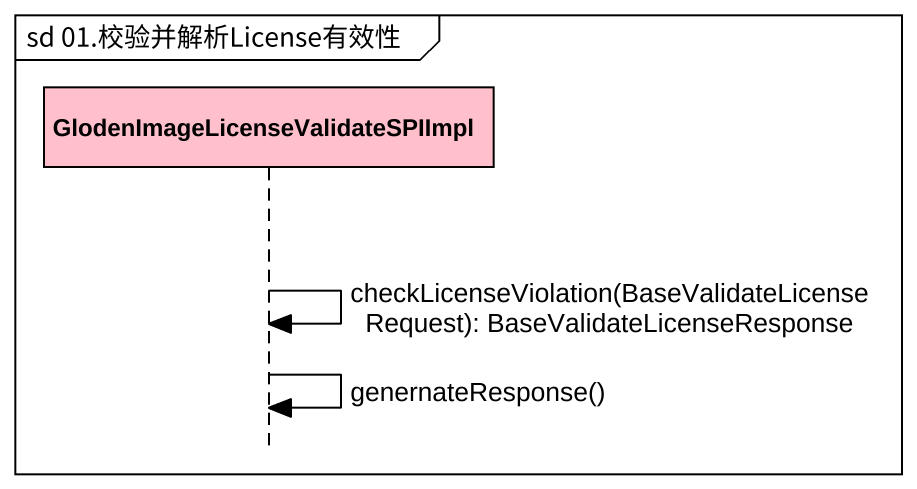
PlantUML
@startuml
mainframe sd 01.校验并解析License有效性
hide footbox
participant "GlodenImageLicenseValidateSPIImpl" as GlodenImageLicenseValidateSP #FFC0CB

GlodenImageLicenseValidateSP -> GlodenImageLicenseValidateSP : checkLicenseViolation(BaseValidateLicenseRequest): BaseValidateLicenseResponse
GlodenImageLicenseValidateSP -> GlodenImageLicenseValidateSP : genernateResponse()
@enduml
